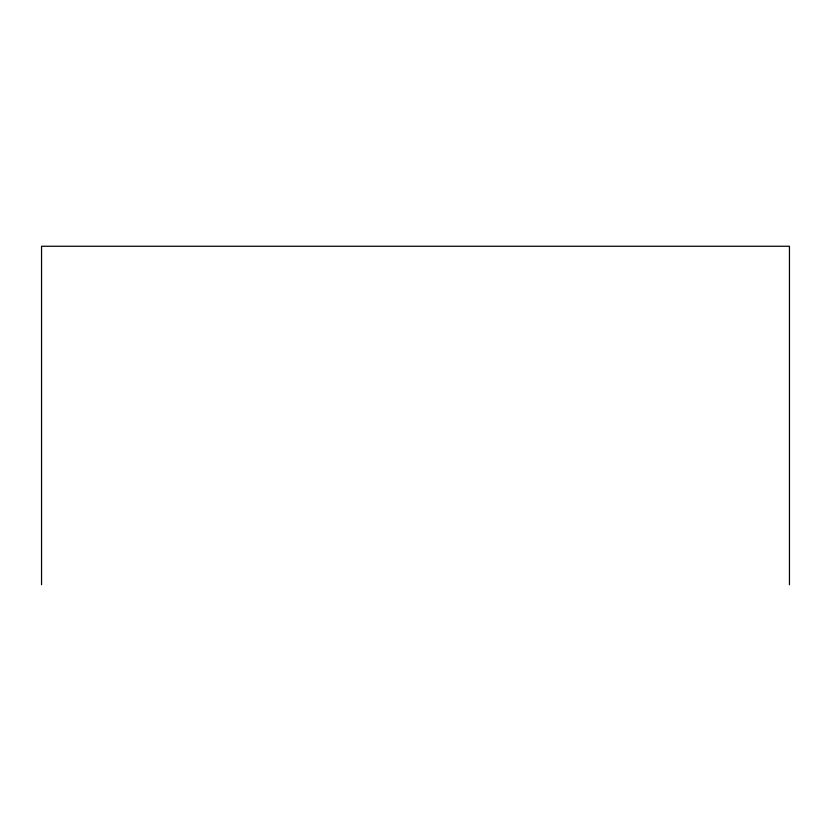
<?xml version="1.0" encoding="UTF-8"?>
<svg xmlns="http://www.w3.org/2000/svg" width="831" height="831" viewBox="0 0 831 831"><rect width="100%" height="100%" fill="white"/><g stroke="black" fill="none" stroke-linecap="round" stroke-linejoin="round"><path stroke-width="1.25" d="M789.45 584.744L789.45 246.256L41.55 246.256L41.55 584.744"/></g></svg>
